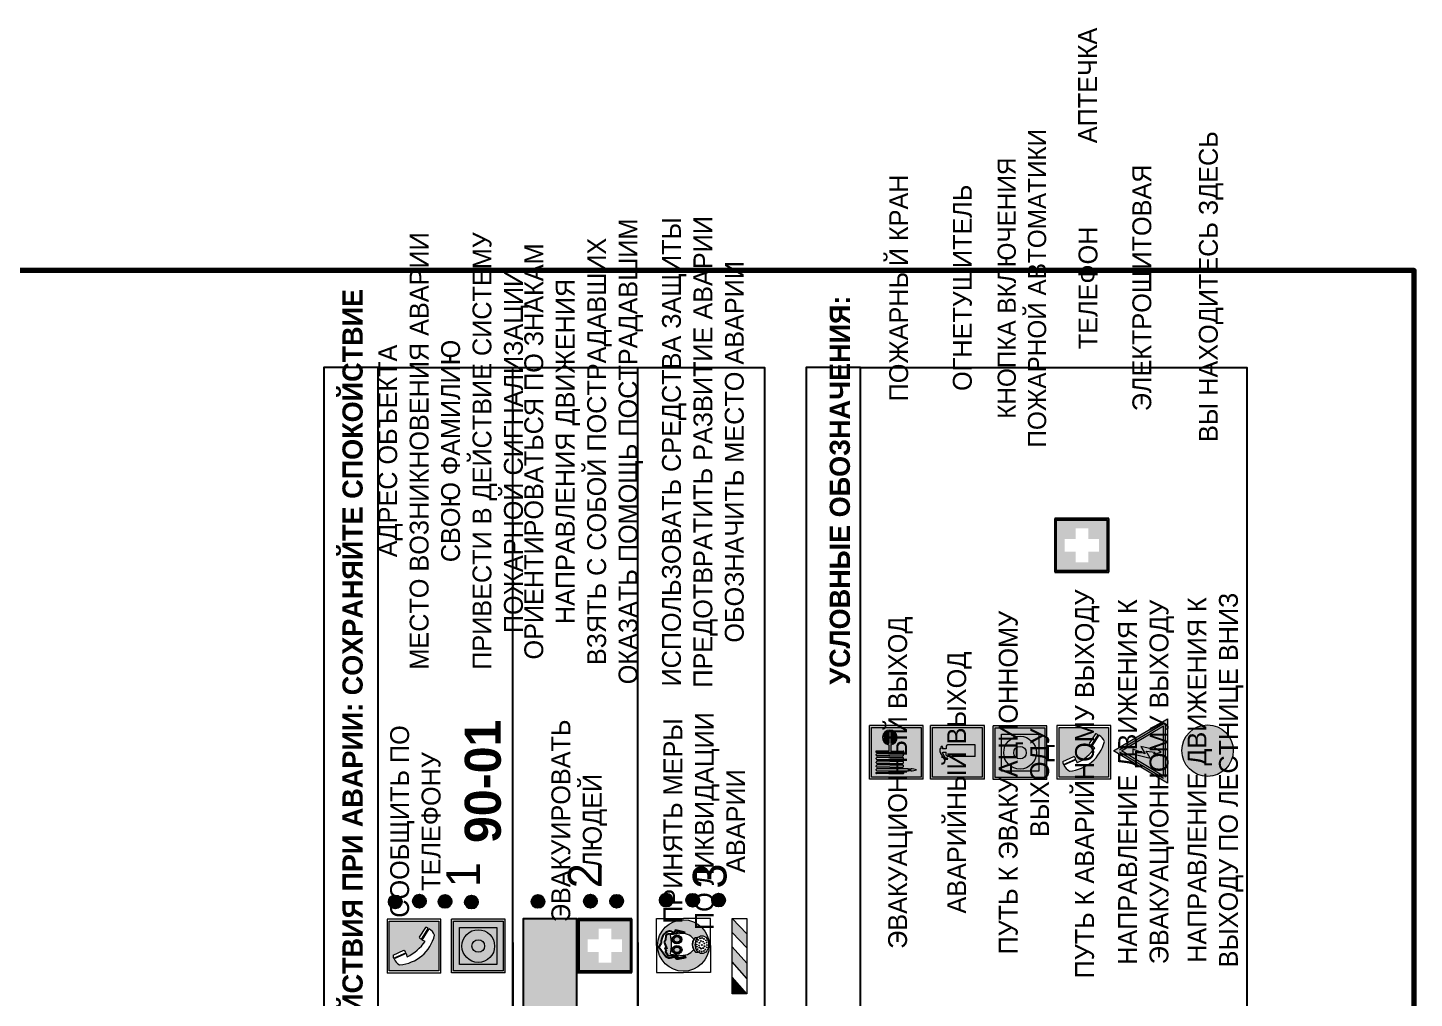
# Model space of a CAD drawing. Header units: millimetres. Extents: x 13114 to 67229, y 22859 to 38520.
# Drawn here: x 25043.7 to 25249.7, y 26141.9 to 26286 of the extents above; entities that cross this region are included whole.
import ezdxf

# ---------------------------------------------------------------- set-up
doc = ezdxf.new("R2010")
doc.units = ezdxf.units.MM
doc.styles.add('обычный', font='arial.ttf')

# ---------------------------------------------------------------- blocks, each defined once
blk = doc.blocks.new('A$C38D26F80')
h = blk.add_hatch(color=5)
h.dxf.hatch_style = 1
h.paths.add_polyline_path([(-8.77, -4.48, 1), (-0.19, -4.48, 1)])
h.paths.add_polyline_path([(-6.75, -3.58), (-6.75, -3.31), (-6.62, -3.22), (-6.5, -3.22), (-6.42, -3.3), (-6.39, -3.28), (-6.59, -2.23), (-6.59, -2.01), (-6.38, -1.58), (-4.76, -0.4), (-4.13, -0.79, -0.362848), (-2.1, -2.1, -0.201049), (-2.17, -2.48, 0.085434), (-2.26, -3.13), (-1.9, -3.16), (-2.25, -4.7), (-2.4, -4.59), (-2.43, -4.34), (-2.36, -4.34), (-2.14, -3.34), (-2.47, -3.42), (-2.58, -1.95), (-2.77, -1.58), (-3.58, -1.52), (-3.92, -1.26), (-5.05, -1.73), (-4.87, -1.39), (-5.41, -1.6), (-5.41, -1.46), (-6.13, -1.87), (-6.18, -3.5), (-6.56, -3.47), (-6.37, -4.59), (-6.16, -4.43), (-6.16, -4.66), (-6.36, -4.79), (-6.37, -4.8), (-6.51, -4.76)], flags=16)
h.paths.add_polyline_path([(-6.51, -4.76), (-6.36, -4.79), (-6.37, -4.8)], flags=0)
h.paths.add_polyline_path([(-5.92, -2.34, 0.089508), (-2.67, -2.35), (-2.48, -3.88, -0.268602), (-3.4, -6.18, 0.262449), (-5.2, -6.18, -0.268602), (-6.11, -3.88)], flags=16)
edge = h.paths.add_edge_path(flags=16)
edge.add_ellipse((-5.19, -3.41), major_axis=(0, 0.842), ratio=0.848992, start_angle=0, end_angle=360)
edge = h.paths.add_edge_path(flags=0)
edge.add_ellipse((-5.19, -3.39), major_axis=(0, 0.665), ratio=0.853798, start_angle=0, end_angle=360)
edge = h.paths.add_edge_path(flags=0)
edge.add_ellipse((-5.19, -3.4), major_axis=(0, 0.528), ratio=0.864094, start_angle=0, end_angle=360)
edge = h.paths.add_edge_path(flags=16)
edge.add_ellipse((-3.47, -3.4), major_axis=(0, 0.842), ratio=0.848992, start_angle=0, end_angle=360)
h.paths.add_polyline_path([(-3.13, -6.45), (-3.13, -6.84, 0.383174), (-5.57, -6.85), (-5.57, -6.49, -0.369952)], flags=16)
edge = h.paths.add_edge_path(flags=0)
edge.add_ellipse((-3.47, -3.39), major_axis=(0, 0.665), ratio=0.853798, start_angle=0, end_angle=360)
edge = h.paths.add_edge_path(flags=0)
edge.add_ellipse((-3.47, -3.4), major_axis=(0, 0.528), ratio=0.864094, start_angle=0, end_angle=360)
edge = h.paths.add_edge_path(flags=16)
edge.add_ellipse((-4.34, -7.57), major_axis=(-1.48, 0), ratio=0.744955, start_angle=0, end_angle=360)
h.paths.add_polyline_path([(-5.01, -6.85, -1), (-5.15, -6.85, -1)], flags=0)
h.paths.add_polyline_path([(-5.33, -7.14, -1), (-5.47, -7.14, -1)], flags=0)
h.paths.add_polyline_path([(-4.61, -6.71, -1), (-4.74, -6.71, -1)], flags=16)
h.paths.add_polyline_path([(-5.43, -7.51, -1), (-5.57, -7.51, -1)], flags=0)
h.paths.add_polyline_path([(-4.26, -6.67, -1), (-4.4, -6.67, -1)], flags=16)
h.paths.add_polyline_path([(-4.74, -7.14, -1), (-4.88, -7.14, -1)], flags=0)
h.paths.add_polyline_path([(-4.93, -7.43, -1), (-5.07, -7.43, -1)], flags=0)
h.paths.add_polyline_path([(-4.41, -7.07, -1), (-4.54, -7.07, -1)], flags=0)
h.paths.add_polyline_path([(-5.33, -7.87, -1), (-5.46, -7.87, -1)], flags=0)
h.paths.add_polyline_path([(-3.8, -6.71, -1), (-3.94, -6.71, -1)], flags=16)
h.paths.add_polyline_path([(-4.85, -7.78, -1), (-4.98, -7.78, -1)], flags=0)
h.paths.add_polyline_path([(-3.96, -7.14, -1), (-4.1, -7.14, -1)], flags=0)
h.paths.add_polyline_path([(-4.33, -7.53, -1), (-4.47, -7.53, -1)], flags=0)
h.paths.add_polyline_path([(-5.09, -8.12, -1), (-5.23, -8.12, -1)], flags=0)
h.paths.add_polyline_path([(-3.5, -6.94, -1), (-3.64, -6.94, -1)], flags=0)
h.paths.add_polyline_path([(-4.54, -7.97, -1), (-4.68, -7.97, -1)], flags=0)
h.paths.add_polyline_path([(-3.66, -7.39, -1), (-3.8, -7.39, -1)], flags=0)
h.paths.add_polyline_path([(-4.73, -8.35, -1), (-4.86, -8.35, -1)], flags=0)
h.paths.add_polyline_path([(-4.09, -7.96, -1), (-4.23, -7.96, -1)], flags=0)
h.paths.add_polyline_path([(-3.77, -7.74, -1), (-3.91, -7.74, -1)], flags=0)
h.paths.add_polyline_path([(-3.22, -7.27, -1), (-3.35, -7.27, -1)], flags=0)
h.paths.add_polyline_path([(-4.34, -8.4, -1), (-4.47, -8.4, -1)], flags=0)
h.paths.add_polyline_path([(-3.16, -7.61, -1), (-3.3, -7.61, -1)], flags=0)
h.paths.add_polyline_path([(-3.9, -8.35, -1), (-4.04, -8.35, -1)], flags=0)
h.paths.add_polyline_path([(-3.32, -7.91, -1), (-3.46, -7.91, -1)], flags=0)
h.paths.add_polyline_path([(-3.55, -8.23, -1), (-3.69, -8.23, -1)], flags=0)
at = {"color": 5, "lineweight": 5}
for p, q in [((-4.48, 0), (-8.96, 0)), ((-8.96, 0), (-8.96, -4.48)), ((-4.48, 0), (0, 0)), ((0, 0), (0, -4.48)), ((-6.59, -2.01), (-6.38, -1.58)), ((-6.59, -2.23), (-6.59, -2.01)), ((-6.39, -3.28), (-6.59, -2.23)), ((-6.38, -1.58), (-4.76, -0.4)), ((-6.13, -1.87), (-6.18, -3.5)), ((-5.41, -1.46), (-6.13, -1.87)), ((-4.87, -1.39), (-5.41, -1.6)), ((-5.41, -1.6), (-5.41, -1.46)), ((-3.92, -1.26), (-5.05, -1.73)), ((-5.05, -1.73), (-4.87, -1.39)), ((-4.76, -0.4), (-4.13, -0.79)), ((-3.58, -1.52), (-3.92, -1.26)), ((-2.77, -1.58), (-3.58, -1.52)), ((-2.58, -1.95), (-2.77, -1.58)), ((-2.47, -3.42), (-2.58, -1.95)), ((-8.96, -8.96), (-8.96, -4.48)), ((-6.75, -3.31), (-6.62, -3.22)), ((-6.75, -3.58), (-6.75, -3.31)), ((-6.51, -4.76), (-6.75, -3.58)), ((-6.62, -3.22), (-6.5, -3.22)), ((-6.18, -3.5), (-6.56, -3.47)), ((-6.56, -3.47), (-6.37, -4.59)), ((-6.5, -3.22), (-6.42, -3.3)), ((-6.42, -3.3), (-6.39, -3.28)), ((-6.37, -4.59), (-6.16, -4.43)), ((-6.16, -4.43), (-6.16, -4.66)), ((-5.92, -2.34), (-6.11, -3.88)), ((-2.67, -2.34), (-2.48, -3.88)), ((-2.14, -3.34), (-2.47, -3.42)), ((-2.43, -4.34), (-2.4, -4.59)), ((-2.43, -4.34), (-2.36, -4.34)), ((-2.4, -4.59), (-2.25, -4.7)), ((-2.36, -4.34), (-2.14, -3.34)), ((-1.9, -3.16), (-2.26, -3.13)), ((-2.25, -4.7), (-1.9, -3.16)), ((0, -8.96), (0, -4.48)), ((-6.37, -4.8), (-6.51, -4.76)), ((-6.16, -4.66), (-6.37, -4.8)), ((-5.57, -6.49), (-5.57, -6.85)), ((-3.13, -6.45), (-3.13, -6.84)), ((-4.48, -8.96), (-8.96, -8.96)), ((-4.48, -8.96), (0, -8.96))]:
    blk.add_line(p, q, dxfattribs=at)
at = {"color": 5}
for p, q in [((-6.59, -2.01), (-6.38, -1.58)), ((-6.59, -2.23), (-6.59, -2.01)), ((-6.39, -3.28), (-6.59, -2.23)), ((-6.38, -1.58), (-4.76, -0.4)), ((-6.13, -1.87), (-6.18, -3.5)), ((-5.41, -1.46), (-6.13, -1.87)), ((-4.87, -1.39), (-5.41, -1.6)), ((-5.41, -1.6), (-5.41, -1.46)), ((-3.92, -1.26), (-5.05, -1.73)), ((-5.05, -1.73), (-4.87, -1.39)), ((-4.76, -0.4), (-4.13, -0.79)), ((-3.58, -1.52), (-3.92, -1.26)), ((-2.77, -1.58), (-3.58, -1.52)), ((-2.58, -1.95), (-2.77, -1.58)), ((-2.47, -3.42), (-2.58, -1.95)), ((-6.75, -3.31), (-6.62, -3.22)), ((-6.75, -3.58), (-6.75, -3.31)), ((-6.51, -4.76), (-6.75, -3.58)), ((-6.62, -3.22), (-6.5, -3.22)), ((-6.18, -3.5), (-6.56, -3.47)), ((-6.56, -3.47), (-6.37, -4.59)), ((-6.5, -3.22), (-6.42, -3.3)), ((-6.42, -3.3), (-6.39, -3.28)), ((-6.37, -4.59), (-6.16, -4.43)), ((-6.16, -4.43), (-6.16, -4.66)), ((-2.14, -3.34), (-2.47, -3.42)), ((-2.4, -4.59), (-2.43, -4.34)), ((-2.43, -4.34), (-2.36, -4.34)), ((-2.25, -4.7), (-2.4, -4.59)), ((-2.36, -4.34), (-2.14, -3.34)), ((-2.26, -3.13), (-1.9, -3.16)), ((-1.9, -3.16), (-2.25, -4.7)), ((-6.37, -4.8), (-6.51, -4.76)), ((-6.36, -4.79), (-6.51, -4.76)), ((-6.16, -4.66), (-6.37, -4.8)), ((-6.16, -4.66), (-6.36, -4.79))]:
    blk.add_line(p, q, dxfattribs=at)
at = {"color": 5, "lineweight": 5}
for centre, radius in [((-4.48, -4.48), 4.29), ((-5.08, -6.85), 0.0678), ((-4.67, -6.71), 0.0678), ((-4.33, -6.67), 0.0678), ((-3.87, -6.71), 0.0678), ((-3.57, -6.94), 0.0678), ((-5.5, -7.51), 0.0678), ((-5.4, -7.14), 0.0678), ((-5.4, -7.87), 0.0678), ((-5.16, -8.12), 0.0678), ((-5, -7.43), 0.0678), ((-4.91, -7.78), 0.0678), ((-4.81, -7.14), 0.0678), ((-4.79, -8.35), 0.0678), ((-4.61, -7.97), 0.0678), ((-4.47, -7.07), 0.0678), ((-4.4, -7.53), 0.0678), ((-4.4, -8.4), 0.0678), ((-4.16, -7.96), 0.0678), ((-4.03, -7.14), 0.0678), ((-3.97, -8.35), 0.0678), ((-3.84, -7.74), 0.0678), ((-3.73, -7.39), 0.0678), ((-3.62, -8.23), 0.0678), ((-3.39, -7.91), 0.0678), ((-3.28, -7.27), 0.0678), ((-3.23, -7.61), 0.0678)]:
    blk.add_circle(centre, radius, dxfattribs=at)
at = {"color": 5}
for centre, radius, start, end in [((-3.89, -2.66), 1.88, 17.387, 97.1599), ((-2.6, -2.2), 0.511, 326.3906, 11.8614), ((-0.35, -3.07), 1.91, 162.2553, 181.7878)]:
    blk.add_arc(centre, radius, start, end, dxfattribs=at)
at = {"color": 5, "lineweight": 5}
for centre, radius, start, end in [((-2.6, -2.2), 0.513, 326.4781, 11.7739), ((-3.66, -4.24), 2.47, 171.573, 231.7124), ((-4.28, 6.66), 9.15, 259.6987, 280.1569), ((-4.93, -4.24), 2.47, 308.2876, 8.427), ((-0.47, -3.05), 1.79, 161.5846, 182.4584), ((-4.33, -7.88), 1.87, 50.358, 131.5662), ((-4.34, -8.2), 1.82, 48.4943, 132.3565), ((-4.3, -7.78), 1.83, 60.5889, 119.4111)]:
    blk.add_arc(centre, radius, start, end, dxfattribs=at)
for centre, major_axis, ratio in [((-5.19, -3.41), (0, 0.842), 0.848992), ((-5.19, -3.39), (0, 0.665), 0.853798), ((-5.19, -3.4), (0, 0.528), 0.864094), ((-3.47, -3.4), (0, 0.842), 0.848992), ((-3.47, -3.39), (0, 0.665), 0.853798), ((-3.47, -3.4), (0, 0.528), 0.864094), ((-4.34, -7.57), (-1.48, 0), 0.744955)]:
    blk.add_ellipse(centre, major_axis=major_axis, ratio=ratio, dxfattribs=at)
blk = doc.blocks.new('A$C47DD6509')
at = {"lineweight": 5}
for points in [[(-8.69, 0), (-11.19, 0), (-11.19, -2.22)], [(-4.22, 0), (-6.45, 0), (-8.91, -2.22), (-6.61, -2.22)], [(0, 0), (-2.09, 0), (-4.36, -2.22), (-2.29, -2.22)]]:
    blk.add_hatch(color=242, dxfattribs=at).paths.add_polyline_path(points)
at = {"color": 242, "lineweight": 5}
for p, q in [((-11.19, -2.22), (-8.69, 0)), ((-11.19, -2.22), (-11.19, 0)), ((-11.19, 0), (-8.69, 0)), ((-11.19, 0), (0, 0)), ((-8.91, -2.22), (-6.45, 0)), ((-6.61, -2.22), (-4.22, 0)), ((-4.36, -2.22), (-2.09, 0)), ((-2.29, -2.22), (0, 0)), ((0, 0), (0, -2.22)), ((0, -2.22), (-11.19, -2.22))]:
    blk.add_line(p, q, dxfattribs=at)
blk = doc.blocks.new('A$C32E8229D')
at = {"true_color": 0xffffff}
blk.add_hatch(color=7, dxfattribs=at).paths.add_polyline_path([(0, 0), (0, -8), (16, -8), (16, 0)])
h = blk.add_hatch(color=126)
h.paths.add_polyline_path([(0.2, -0.2), (15.8, -0.2), (15.8, -7.8), (0.2, -7.8)])
h.paths.add_polyline_path([(13.49, -2.05), (12.08, -2.05), (11.37, -2.63, 0.162397), (11.29, -2.84), (11.29, -3.63), (10.35, -3.63), (10.35, -4.05), (11.68, -4.05), (11.68, -3.48), (12.26, -4.28), (11.29, -5.1), (11.29, -6.78), (11.85, -6.78), (11.85, -5.44), (12.8, -4.64), (12.8, -5.94), (14.46, -5.94), (14.46, -5.39), (13.45, -5.39), (13.45, -3.97), (12.46, -2.59), (13.15, -2.59), (13.69, -3.34), (14.18, -3)], flags=16)
h.paths.add_polyline_path([(10.74, -1.82, 1), (11.8, -1.82, 1)], flags=16)
h.paths.add_polyline_path([(9.39, -3.59), (5.99, -3.59), (6.56, -3.03), (5.91, -3.03), (5.1, -3.83), (5.91, -4.64), (6.56, -4.64), (5.99, -4.09), (9.39, -4.09)], flags=16)
h.paths.add_polyline_path([(4.29, -1.08), (1.72, -1.08), (1.72, -6.6), (4.29, -6.6)], flags=16)
at = {"color": 126}
blk.add_lwpolyline([(16, -8), (0, -8), (0, 0), (16, 0)], close=True, dxfattribs=at)
blk = doc.blocks.new('A$C18900ED3')
h = blk.add_hatch(color=126)
h.paths.add_polyline_path([(-0.18, -0.18), (-7.02, -0.18), (-7.02, -7.02), (-0.18, -7.02)])
h.paths.add_polyline_path([(-5.89, -4.46), (-5.89, -2.77), (-4.46, -2.77), (-4.46, -1.31), (-2.77, -1.31), (-2.77, -2.77), (-1.33, -2.77), (-1.33, -4.46), (-2.77, -4.46), (-2.77, -5.89), (-4.46, -5.89), (-4.46, -4.46)], flags=16)
at = {"color": 126}
for p, q in [((-7.2, 0), (-7.2, -7.2)), ((0, 0), (-7.2, 0)), ((0, -7.2), (0, 0)), ((-7.02, -7.02), (-7.02, -0.18)), ((-7.02, -0.18), (-0.18, -0.18)), ((-0.18, -0.18), (-0.18, -7.02)), ((-7.2, -7.2), (0, -7.2)), ((-0.18, -7.02), (-7.02, -7.02))]:
    blk.add_line(p, q, dxfattribs=at)
blk = doc.blocks.new('A$C456E1F9C')
at = {"lineweight": 5}
h = blk.add_hatch(color=242, dxfattribs=at)
h.paths.add_polyline_path([(0.51, -1.47), (0.51, -13.26), (12.29, -13.26), (12.29, -1.47)])
h.paths.add_polyline_path([(5.42, -4.95, -0.254479), (4.78, -5.4), (3.52, -2.53, -0.209735), (4.23, -2.4)], flags=16)
h.paths.add_polyline_path([(8.53, -8.6), (10.87, -10.17), (10.54, -10.76), (8.03, -9.13, -0.192251)], flags=16)
h.paths.add_polyline_path([(4.61, -5.49, 0.005518), (3.87, -5.72, 0.128647), (7.49, -10.01, 0.00809), (7.83, -9.33), (10.47, -10.97, -0.16736), (8.99, -12.25, -0.327862), (1.95, -3.95, -0.166952), (3.36, -2.62)], flags=16)
at = {"color": 242, "lineweight": 5}
for p, q in [((0, -13.77), (0, -0.97)), ((12.8, -0.97), (0, -0.97)), ((4.61, -5.49), (3.36, -2.62)), ((3.52, -2.53), (4.78, -5.4)), ((4.23, -2.4), (5.42, -4.95)), ((12.8, -13.77), (12.8, -0.97)), ((7.83, -9.33), (10.47, -10.97)), ((8.03, -9.13), (10.54, -10.76)), ((10.81, -10.12), (8.53, -8.6)), ((10.54, -10.76), (10.8, -10.3)), ((10.8, -10.3), (10.81, -10.12)), ((0, -13.77), (12.8, -13.77))]:
    blk.add_line(p, q, dxfattribs=at)
blk.add_lwpolyline([(0.51, -1.47), (12.29, -1.47), (12.29, -13.26), (0.51, -13.26)], close=True, dxfattribs=at)
for centre, radius, start, end in [((4.59, -5.34), 2.99, 114.2845, 152.1974), ((4.02, -3.27), 0.891, 76.3284, 123.7092), ((11.12, -3.31), 9.19, 183.9915, 256.6009), ((14.98, -39.1), 35.17, 107.1487, 108.4135), ((13.86, -0.94), 11.08, 205.5536, 234.8762), ((4.68, -4.59), 0.824, 276.9621, 334.0723), ((-13.31, 0.8), 23.44, 332.5487, 334.4027), ((8.94, -9.5), 0.989, 114.4092, 157.9388), ((7.87, -9.46), 3, 291.9291, 329.9329)]:
    blk.add_arc(centre, radius, start, end, dxfattribs=at)
blk = doc.blocks.new('A$C54414219')
at = {"true_color": 0xffffff}
h = blk.add_hatch(color=7, dxfattribs=at)
h.paths.add_polyline_path([(2.39, -9.45), (2.39, -18.3), (11.23, -18.3), (11.23, -9.45)], flags=0)
h.paths.add_polyline_path([(10.71, -13.87, -1), (2.92, -13.87, -1)], flags=0)
h.paths.add_polyline_path([(8.3, -13.87, -1), (5.33, -13.87, -1)], flags=0)
h.paths.add_polyline_path([(0.41, -7.47), (0.41, -20.27), (13.21, -20.27), (13.21, -7.47)])
h.paths.add_polyline_path([(0.92, -19.77), (12.71, -19.77), (12.71, -7.98), (0.92, -7.98)], flags=16)
h.paths.add_polyline_path([(11.23, -9.45), (11.23, -18.3), (2.39, -18.3), (2.39, -9.45)], flags=0)
at = {"lineweight": 5}
h = blk.add_hatch(color=242, dxfattribs=at)
h.paths.add_polyline_path([(12.71, -7.98), (0.92, -7.98), (0.92, -19.77), (12.71, -19.77)])
h.paths.add_polyline_path([(11.23, -18.3), (2.39, -18.3), (2.39, -9.45), (11.23, -9.45)], flags=16)
h.paths.add_polyline_path([(10.71, -13.87, -1), (2.92, -13.87, -1)], flags=0)
h.paths.add_polyline_path([(8.3, -13.87, -1), (5.33, -13.87, -1)], flags=0)
at = {"true_color": 0xffffff}
h = blk.add_hatch(color=7, dxfattribs=at)
h.paths.add_polyline_path([(2.39, -9.45), (2.39, -18.3), (11.23, -18.3), (11.23, -9.45)])
h.paths.add_polyline_path([(10.71, -13.87, -1), (2.92, -13.87, -1)], flags=16)
h.paths.add_polyline_path([(8.3, -13.87, -1), (5.33, -13.87, -1)], flags=0)
at = {"lineweight": 5}
h = blk.add_hatch(color=242, dxfattribs=at)
h.paths.add_polyline_path([(2.92, -13.87, 1), (10.71, -13.87, 1)])
h.paths.add_polyline_path([(8.3, -13.87, -1), (5.33, -13.87, -1)], flags=16)
at = {"color": 242, "lineweight": 5}
for p, q in [((0.41, -20.27), (0.41, -7.47)), ((0.41, -7.47), (13.21, -7.47)), ((0.41, -7.47), (13.21, -7.47)), ((13.21, -20.27), (13.21, -7.47)), ((0.41, -20.27), (13.21, -20.27))]:
    blk.add_line(p, q, dxfattribs=at)
for points in [[(0.92, -7.98), (12.71, -7.98), (12.71, -19.77), (0.92, -19.77)], [(2.39, -9.45), (11.23, -9.45), (11.23, -18.3), (2.39, -18.3)]]:
    blk.add_lwpolyline(points, close=True, dxfattribs=at)
for radius in [3.89, 1.49]:
    blk.add_circle((6.81, -13.87), radius, dxfattribs=at)
blk = doc.blocks.new('A$C3E6D3DDE')
at = {"lineweight": 5}
h = blk.add_hatch(color=40, dxfattribs=at)
h.paths.add_polyline_path([(24.1, 1.45), (16.46, -11.35), (31.74, -11.35)])
h.paths.add_polyline_path([(24.09, -0.46), (30.03, -10.41), (18.14, -10.41)], flags=16)
h.paths.add_polyline_path([(24.54, -3.08), (23.41, -6.02), (25.13, -5.01), (24.33, -8.5), (24.82, -8.27), (23.79, -9.86), (23.4, -8.04), (23.8, -8.43), (24.04, -6.29), (22.39, -7.25), (23.44, -3.08)], flags=0)
h = blk.add_hatch(color=256, dxfattribs=at)
h.paths.add_polyline_path([(24.37, 0.03, 0.567511), (23.82, 0.03), (17.59, -10.4, 0.582454), (17.86, -10.88), (30.32, -10.88, 0.582149), (30.6, -10.4)])
h.paths.add_polyline_path([(24.09, -0.46), (18.14, -10.41), (30.03, -10.41)], flags=16)
h.paths.add_polyline_path([(24.54, -3.08), (23.41, -6.02), (25.13, -5.01), (24.33, -8.5), (24.82, -8.27), (23.79, -9.86), (23.4, -8.04), (23.8, -8.43), (24.04, -6.29), (22.39, -7.25), (23.44, -3.08)], flags=0)
h = blk.add_hatch(color=40, dxfattribs=at)
h.paths.add_polyline_path([(24.09, -0.46), (18.14, -10.41), (30.03, -10.41)])
h.paths.add_polyline_path([(24.82, -8.27), (23.79, -9.86), (23.4, -8.04), (23.8, -8.43), (24.04, -6.29), (22.39, -7.25), (23.44, -3.08), (24.54, -3.08), (23.41, -6.02), (25.13, -5.01), (24.33, -8.5)], flags=16)
at = {"color": 40, "lineweight": 5}
for p, q in [((16.46, -11.35), (24.1, 1.45)), ((24.1, 1.45), (31.74, -11.35))]:
    blk.add_line(p, q, dxfattribs=at)
at = {"lineweight": 5}
for p, q in [((17.59, -10.4), (23.82, 0.03)), ((24.37, 0.03), (30.6, -10.4)), ((18.14, -10.41), (24.09, -0.46)), ((23.44, -3.08), (22.39, -7.25)), ((23.41, -6.02), (24.54, -3.08)), ((24.54, -3.08), (23.44, -3.08)), ((24.09, -0.46), (30.03, -10.41)), ((22.39, -7.25), (24.04, -6.29)), ((25.13, -5.01), (23.41, -6.02)), ((24.04, -6.29), (23.8, -8.43)), ((24.33, -8.5), (25.13, -5.01)), ((23.8, -8.43), (23.4, -8.04)), ((23.4, -8.04), (23.79, -9.86)), ((23.79, -9.86), (24.82, -8.27)), ((24.82, -8.27), (24.33, -8.5)), ((17.86, -10.88), (30.32, -10.88)), ((18.14, -10.41), (30.03, -10.41))]:
    blk.add_line(p, q, dxfattribs=at)
at = {"color": 50, "lineweight": 5}
blk.add_line((31.74, -11.35), (16.46, -11.35), dxfattribs=at)
blk = doc.blocks.new('A$C37112FD5')
at = {"true_color": 0xf5f5ff}
h = blk.add_hatch(color=7, dxfattribs=at)
h.dxf.hatch_style = 1
h.paths.add_polyline_path([(12.8, -7.4), (0, -7.4), (0, -20.2), (12.8, -20.2)])
h.paths.add_polyline_path([(12.29, -7.91), (12.29, -19.69), (0.51, -19.69), (0.51, -7.91)], flags=16)
h.paths.add_polyline_path([(4.98, -9.04, -0.42597), (5.17, -9.22), (5.17, -12.25), (5.17, -15.29, -0.432244), (4.98, -15.47), (4.83, -15.47, -0.42597), (4.64, -15.29), (4.64, -12.25), (4.64, -9.22, -0.432244), (4.83, -9.04)], flags=0)
h.paths.add_polyline_path([(4.28, -9.22), (4.28, -12.25), (4.28, -15.29, -0.432244), (4.09, -15.47), (3.94, -15.47, -0.42597), (3.75, -15.29), (3.75, -12.25), (3.75, -9.22, -0.432244), (3.94, -9.04), (4.09, -9.04, -0.42597)], flags=0)
h.paths.add_polyline_path([(5.72, -9.04), (5.87, -9.04, -0.42597), (6.06, -9.22), (6.06, -12.25), (6.06, -15.29, -0.432244), (5.87, -15.47), (5.72, -15.47, -0.42597), (5.53, -15.29), (5.53, -12.25), (5.53, -9.22, -0.432244)], flags=0)
h.paths.add_polyline_path([(6.42, -8.9), (6.5, -8.9, -0.42597), (6.69, -9.08), (6.69, -12.03), (8.21, -12.03, -15.824349), (8.21, -12.47), (6.69, -12.47), (6.69, -15.42, -0.432244), (6.5, -15.6), (6.42, -15.6)], flags=0)
h.paths.add_polyline_path([(3.39, -9.22), (3.39, -12.25), (3.39, -15.29, -0.432244), (3.2, -15.47), (3.05, -15.47, -0.42597), (2.85, -15.29), (2.85, -12.25), (2.85, -9.22, -0.432244), (3.05, -9.04), (3.2, -9.04, -0.42597)], flags=0)
h.paths.add_polyline_path([(2.5, -9.22), (2.5, -16.71), (1.96, -16.71), (1.96, -9.22, -0.432244), (2.15, -9.04), (2.31, -9.04, -0.42597)], flags=0)
h.paths.add_polyline_path([(1.61, -8.9), (1.61, -15.6), (1.57, -15.6, -0.42597), (1.37, -15.42), (1.37, -12.03), (1.37, -9.09, -0.432244), (1.57, -8.9)], flags=0)
h.paths.add_polyline_path([(9.76, -10.81), (9.76, -12.03), (8.49, -12.03, -0.336371)], flags=0)
h.paths.add_polyline_path([(8.49, -12.47), (9.76, -12.47), (9.76, -13.7, -0.336371)], flags=0)
h.paths.add_polyline_path([(10.11, -10.81, -0.336371), (11.38, -12.03), (10.11, -12.03)], flags=0)
h.paths.add_polyline_path([(10.11, -12.47), (11.38, -12.47, -0.336371), (10.11, -13.7)], flags=0)
h.paths.add_polyline_path([(2.5, -16.84), (2.5, -17.05), (1.97, -17.05), (1.97, -16.84)], flags=0)
h.paths.add_polyline_path([(2.5, -17.24, -0.033778), (2.24, -18.6, -0.033778), (1.97, -17.24)], flags=0)
h = blk.add_hatch(color=242)
h.dxf.hatch_style = 1
h.paths.add_polyline_path([(12.29, -7.91), (0.51, -7.91), (0.51, -19.69), (12.29, -19.69)])
h.paths.add_polyline_path([(6.42, -15.6), (6.42, -8.9), (6.5, -8.9, -0.42597), (6.69, -9.08), (6.69, -12.03), (8.21, -12.03, -15.824349), (8.21, -12.47), (6.69, -12.47), (6.69, -15.42, -0.432244), (6.5, -15.6)], flags=16)
h.paths.add_polyline_path([(5.87, -15.47), (5.72, -15.47, -0.42597), (5.53, -15.29), (5.53, -12.25), (5.53, -9.22, -0.432244), (5.72, -9.04), (5.87, -9.04, -0.42597), (6.06, -9.22), (6.06, -12.25), (6.06, -15.29, -0.432244)], flags=16)
h.paths.add_polyline_path([(4.98, -15.47), (4.83, -15.47, -0.42597), (4.64, -15.29), (4.64, -12.25), (4.64, -9.22, -0.432244), (4.83, -9.04), (4.98, -9.04, -0.42597), (5.17, -9.22), (5.17, -12.25), (5.17, -15.29, -0.432244)], flags=16)
h.paths.add_polyline_path([(4.09, -15.47), (3.94, -15.47, -0.42597), (3.75, -15.29), (3.75, -12.25), (3.75, -9.22, -0.432244), (3.94, -9.04), (4.09, -9.04, -0.42597), (4.28, -9.22), (4.28, -12.25), (4.28, -15.29, -0.432244)], flags=16)
h.paths.add_polyline_path([(3.2, -15.47), (3.05, -15.47, -0.42597), (2.85, -15.29), (2.85, -12.25), (2.85, -9.22, -0.432244), (3.05, -9.04), (3.2, -9.04, -0.42597), (3.39, -9.22), (3.39, -12.25), (3.39, -15.29, -0.432244)], flags=16)
h.paths.add_polyline_path([(2.5, -17.05), (1.97, -17.05), (1.97, -16.84), (2.5, -16.84)], flags=16)
h.paths.add_polyline_path([(2.5, -17.24, -0.033778), (2.24, -18.6, -0.033778), (1.97, -17.24)], flags=16)
h.paths.add_polyline_path([(2.5, -16.71), (1.96, -16.71), (1.96, -9.22, -0.432244), (2.15, -9.04), (2.31, -9.04, -0.42597), (2.5, -9.22)], flags=16)
h.paths.add_polyline_path([(1.61, -15.6), (1.57, -15.6, -0.42597), (1.37, -15.42), (1.37, -12.03), (1.37, -9.09, -0.432244), (1.57, -8.9), (1.61, -8.9)], flags=16)
h.paths.add_polyline_path([(8.49, -12.47), (9.76, -12.47), (9.76, -13.7, -0.336371)], flags=0)
h.paths.add_polyline_path([(10.11, -13.7), (10.11, -12.47), (11.38, -12.47, -0.336371)], flags=0)
h.paths.add_polyline_path([(8.49, -12.03, -0.336371), (9.76, -10.81), (9.76, -12.03)], flags=0)
h.paths.add_polyline_path([(10.11, -12.03), (10.11, -10.81, -0.336371), (11.38, -12.03)], flags=0)
h = blk.add_hatch(color=7, dxfattribs=at)
h.dxf.hatch_style = 1
h.paths.add_polyline_path([(1.61, -8.9), (1.57, -8.9, 0.432244), (1.37, -9.09), (1.37, -12.03), (1.37, -15.42, 0.42597), (1.57, -15.6), (1.61, -15.6)])
h.paths.add_polyline_path([(2.5, -9.22, 0.42597), (2.31, -9.04), (2.15, -9.04, 0.432244), (1.96, -9.22), (1.96, -16.71), (2.5, -16.71)])
h.paths.add_polyline_path([(2.5, -16.84), (1.97, -16.84), (1.97, -17.05), (2.5, -17.05)])
h.paths.add_polyline_path([(2.5, -17.24), (1.97, -17.24, 0.033778), (2.24, -18.6, 0.033778)])
h.paths.add_polyline_path([(3.39, -12.25), (3.39, -9.22, 0.42597), (3.2, -9.04), (3.05, -9.04, 0.432244), (2.85, -9.22), (2.85, -12.25), (2.85, -15.29, 0.42597), (3.05, -15.47), (3.2, -15.47, 0.432244), (3.39, -15.29)])
h.paths.add_polyline_path([(4.28, -12.25), (4.28, -9.22, 0.42597), (4.09, -9.04), (3.94, -9.04, 0.432244), (3.75, -9.22), (3.75, -12.25), (3.75, -15.29, 0.42597), (3.94, -15.47), (4.09, -15.47, 0.432244), (4.28, -15.29)])
h.paths.add_polyline_path([(5.17, -12.25), (5.17, -9.22, 0.42597), (4.98, -9.04), (4.83, -9.04, 0.432244), (4.64, -9.22), (4.64, -12.25), (4.64, -15.29, 0.42597), (4.83, -15.47), (4.98, -15.47, 0.432244), (5.17, -15.29)])
h.paths.add_polyline_path([(6.06, -12.25), (6.06, -9.22, 0.42597), (5.87, -9.04), (5.72, -9.04, 0.432244), (5.53, -9.22), (5.53, -12.25), (5.53, -15.29, 0.42597), (5.72, -15.47), (5.87, -15.47, 0.432244), (6.06, -15.29)])
h.paths.add_polyline_path([(6.69, -12.47), (8.21, -12.47, 15.824349), (8.21, -12.03), (6.69, -12.03), (6.69, -9.08, 0.42597), (6.5, -8.9), (6.42, -8.9), (6.42, -15.6), (6.5, -15.6, 0.432244), (6.69, -15.42)])
h.paths.add_polyline_path([(8.49, -12.47), (9.76, -12.47), (9.76, -13.7, -0.336371)], flags=16)
h.paths.add_polyline_path([(8.49, -12.03, -0.336371), (9.76, -10.81), (9.76, -12.03)], flags=16)
h.paths.add_polyline_path([(10.11, -12.47), (11.38, -12.47, -0.336371), (10.11, -13.7)], flags=16)
h.paths.add_polyline_path([(10.11, -12.03), (10.11, -10.81, -0.336371), (11.38, -12.03)], flags=16)
h = blk.add_hatch(color=242)
h.dxf.hatch_style = 1
h.paths.add_polyline_path([(9.76, -10.81, 0.336371), (8.49, -12.03), (9.76, -12.03)])
h.paths.add_polyline_path([(10.11, -10.81), (10.11, -12.03), (11.38, -12.03, 0.336371)])
h.paths.add_polyline_path([(11.38, -12.47), (10.11, -12.47), (10.11, -13.7, 0.336371)])
h.paths.add_polyline_path([(9.76, -12.47), (8.49, -12.47, 0.336371), (9.76, -13.7)])
at = {"color": 242, "lineweight": 5}
for p, q in [((0, -20.2), (0, -7.4)), ((0, -7.4), (12.8, -7.4)), ((1.37, -12.03), (1.37, -9.08)), ((1.57, -8.9), (1.61, -8.9)), ((1.61, -8.9), (1.61, -15.6)), ((1.96, -16.71), (1.96, -9.22)), ((2.15, -9.04), (2.31, -9.04)), ((2.5, -16.71), (2.5, -9.22)), ((2.85, -12.25), (2.85, -9.22)), ((3.05, -9.04), (3.2, -9.04)), ((3.39, -12.25), (3.39, -9.22)), ((3.75, -12.25), (3.75, -9.22)), ((3.94, -9.04), (4.09, -9.04)), ((4.28, -12.25), (4.28, -9.22)), ((4.64, -12.25), (4.64, -9.22)), ((4.83, -9.04), (4.98, -9.04)), ((5.17, -12.25), (5.17, -9.22)), ((5.53, -12.25), (5.53, -9.22)), ((5.72, -9.04), (5.87, -9.04)), ((6.06, -12.25), (6.06, -9.22)), ((6.42, -8.9), (6.42, -15.6)), ((6.5, -8.9), (6.42, -8.9)), ((6.69, -12.03), (6.69, -9.08)), ((12.8, -20.2), (12.8, -7.4)), ((1.37, -12.03), (1.37, -15.42)), ((2.85, -12.25), (2.85, -15.29)), ((3.39, -12.25), (3.39, -15.29)), ((3.75, -12.25), (3.75, -15.29)), ((4.28, -12.25), (4.28, -15.29)), ((4.64, -12.25), (4.64, -15.29)), ((5.17, -12.25), (5.17, -15.29)), ((5.53, -12.25), (5.53, -15.29)), ((6.06, -12.25), (6.06, -15.29)), ((8.21, -12.03), (6.69, -12.03)), ((8.21, -12.47), (6.69, -12.47)), ((6.69, -12.47), (6.69, -15.42)), ((9.76, -12.03), (8.49, -12.03)), ((9.76, -12.47), (8.49, -12.47)), ((9.76, -10.81), (9.76, -12.03)), ((9.76, -12.47), (9.76, -13.7)), ((10.11, -10.81), (10.11, -12.03)), ((11.38, -12.03), (10.11, -12.03)), ((11.38, -12.47), (10.11, -12.47)), ((10.11, -12.47), (10.11, -13.7)), ((1.57, -15.6), (1.61, -15.6)), ((3.05, -15.47), (3.2, -15.47)), ((3.94, -15.47), (4.09, -15.47)), ((4.83, -15.47), (4.98, -15.47)), ((5.72, -15.47), (5.87, -15.47)), ((6.42, -15.6), (6.5, -15.6)), ((1.96, -16.71), (2.5, -16.71)), ((1.97, -16.84), (2.5, -16.84)), ((1.97, -17.05), (1.97, -16.84)), ((2.5, -17.05), (1.97, -17.05)), ((1.97, -17.24), (2.5, -17.24)), ((2.5, -16.84), (2.5, -17.05)), ((0, -20.2), (12.8, -20.2))]:
    blk.add_line(p, q, dxfattribs=at)
blk.add_lwpolyline([(0.51, -7.91), (12.29, -7.91), (12.29, -19.69), (0.51, -19.69)], close=True, dxfattribs=at)
for centre, radius, start, end in [((1.56, -9.09), 0.182, 87.1027, 180.6071), ((2.15, -9.22), 0.182, 87.1027, 180.6071), ((2.32, -9.22), 0.182, 359.3929, 92.8973), ((3.04, -9.22), 0.182, 87.1027, 180.6071), ((3.21, -9.22), 0.182, 359.3929, 92.8973), ((3.93, -9.22), 0.182, 87.1027, 180.6071), ((4.1, -9.22), 0.182, 359.3929, 92.8973), ((4.82, -9.22), 0.182, 87.1027, 180.6071), ((4.99, -9.22), 0.182, 359.3929, 92.8973), ((5.71, -9.22), 0.182, 87.1027, 180.6071), ((5.88, -9.22), 0.182, 359.3929, 92.8973), ((6.51, -9.09), 0.182, 359.3929, 92.8973), ((9.93, -12.25), 1.74, 187.2319, 172.7681), ((9.93, -12.25), 1.46, 96.9927, 171.3585), ((9.93, -12.25), 1.46, 188.6415, 263.0073), ((9.93, -12.25), 1.46, 8.6415, 83.0073), ((9.93, -12.25), 1.46, 276.9927, 351.3585), ((1.56, -15.42), 0.182, 179.3929, 272.8973), ((3.04, -15.29), 0.182, 179.3929, 272.8973), ((3.21, -15.29), 0.182, 267.1027, 0.6071), ((3.93, -15.29), 0.182, 179.3929, 272.8973), ((4.1, -15.29), 0.182, 267.1027, 0.6071), ((4.82, -15.29), 0.182, 179.3929, 272.8973), ((4.99, -15.29), 0.182, 267.1027, 0.6071), ((5.71, -15.29), 0.182, 179.3929, 272.8973), ((5.88, -15.29), 0.182, 267.1027, 0.6071), ((6.51, -15.42), 0.182, 267.1027, 0.6071), ((12.17, -15.98), 10.27, 187.041, 194.7793), ((-7.7, -15.98), 10.27, 345.2207, 352.959)]:
    blk.add_arc(centre, radius, start, end, dxfattribs=at)
blk = doc.blocks.new('A$C3AD82952')
at = {"true_color": 0xf5f5ff}
h = blk.add_hatch(color=7, dxfattribs=at)
h.dxf.hatch_style = 1
h.paths.add_polyline_path([(8.21, 8.73, 0.414214), (7.89, 9.05), (7.22, 9.05), (7.22, 9.92), (7.59, 9.92, 1), (7.57, 10.36), (7.22, 10.36), (7.22, 10.6), (6.43, 10.6), (6.43, 10.36), (6.01, 10.36), (4.74, 9.59), (4.74, 8.69), (4.98, 8.73), (4.98, 9.26), (6.12, 9.91), (6.43, 9.91), (6.43, 9.05), (5.76, 9.05, 0.414214), (5.44, 8.73), (5.44, 2.2), (8.21, 2.2)], flags=0)
h.paths.add_polyline_path([(12.8, 12.8), (0, 12.8), (0, 0), (12.8, 0)])
h.paths.add_polyline_path([(0.51, 12.29), (12.29, 12.29), (12.29, 0.51), (0.51, 0.51)], flags=16)
h.paths.add_polyline_path([(4.74, 9.59), (6.01, 10.36), (6.43, 10.36), (6.43, 10.6), (7.22, 10.6), (7.22, 10.36), (7.59, 10.36, -0.94586), (7.59, 9.92), (7.22, 9.92), (7.22, 9.05), (7.89, 9.05, -0.414214), (8.21, 8.73), (8.21, 2.2), (5.44, 2.2), (5.44, 8.73, -0.414214), (5.76, 9.05), (6.43, 9.05), (6.43, 9.91), (6.12, 9.91), (4.98, 9.26), (4.98, 8.73), (4.74, 8.69)], flags=0)
h = blk.add_hatch(color=242)
h.dxf.hatch_style = 1
h.paths.add_polyline_path([(12.29, 12.29), (0.51, 12.29), (0.51, 0.51), (12.29, 0.51)])
h.paths.add_polyline_path([(4.74, 8.69), (4.74, 9.59), (6.01, 10.36), (6.43, 10.36), (6.43, 10.6), (7.22, 10.6), (7.22, 10.36), (7.59, 10.36, -0.94586), (7.59, 9.92), (7.22, 9.92), (7.22, 9.05), (7.89, 9.05, -0.414214), (8.21, 8.73), (8.21, 2.2), (5.44, 2.2), (5.44, 8.73, -0.414214), (5.76, 9.05), (6.43, 9.05), (6.43, 9.91), (6.12, 9.91), (4.98, 9.26), (4.98, 8.73)], flags=16)
h = blk.add_hatch(color=7, dxfattribs=at)
h.dxf.hatch_style = 1
h.paths.add_polyline_path([(8.21, 8.73, 0.414214), (7.89, 9.05), (7.22, 9.05), (7.22, 9.92), (7.59, 9.92, 1), (7.57, 10.36), (7.22, 10.36), (7.22, 10.6), (6.43, 10.6), (6.43, 10.36), (6.01, 10.36), (4.74, 9.59), (4.74, 8.69), (4.98, 8.73), (4.98, 9.26), (6.12, 9.91), (6.43, 9.91), (6.43, 9.05), (5.76, 9.05, 0.414214), (5.44, 8.73), (5.44, 2.2), (8.21, 2.2)])
at = {"color": 242, "lineweight": 5}
for p, q in [((0, 0), (0, 12.8)), ((0, 12.8), (12.8, 12.8)), ((6.01, 10.36), (4.74, 9.59)), ((4.98, 9.26), (6.12, 9.91)), ((6.01, 10.36), (6.43, 10.36)), ((6.12, 9.91), (6.43, 9.91)), ((7.22, 10.6), (6.43, 10.6)), ((6.43, 10.6), (6.43, 10.36)), ((6.43, 9.91), (6.43, 9.05)), ((7.22, 10.36), (7.22, 10.6)), ((7.59, 10.36), (7.22, 10.36)), ((7.22, 9.05), (7.22, 9.92)), ((7.59, 9.92), (7.22, 9.92)), ((12.8, 0), (12.8, 12.8)), ((4.74, 9.59), (4.74, 8.69)), ((4.74, 8.69), (4.98, 8.73)), ((4.98, 8.73), (4.98, 9.26)), ((5.44, 2.2), (5.44, 8.73)), ((5.76, 9.05), (6.43, 9.05)), ((7.89, 9.05), (7.22, 9.05)), ((8.21, 2.2), (8.21, 8.73)), ((0, 0), (12.8, 0)), ((5.44, 2.2), (8.21, 2.2))]:
    blk.add_line(p, q, dxfattribs=at)
blk.add_lwpolyline([(0.51, 12.29), (12.29, 12.29), (12.29, 0.51), (0.51, 0.51)], close=True, dxfattribs=at)
for centre, radius, start, end in [((7.58, 10.14), 0.223, 273.1875, 86.8125), ((5.76, 8.73), 0.32, 90, 180), ((7.89, 8.73), 0.32, 0, 90)]:
    blk.add_arc(centre, radius, start, end, dxfattribs=at)
blk = doc.blocks.new('A$C7B8C2D5B')
at = {"lineweight": 0}
h = blk.add_hatch(color=5, dxfattribs=at)
h.dxf.hatch_style = 1
h.paths.add_polyline_path([(1.397, -3.024, 1), (-2.112, -3.024, 1)])
at = {"color": 5, "lineweight": 0}
blk.add_circle((-0.358, -3.024), 1.755, dxfattribs=at)

msp = doc.modelspace()

# ---------------------------------------------------------------- hatches: boundary and pattern name
at = {"lineweight": 0}
h = msp.add_hatch(color=256, dxfattribs=at)
h.dxf.hatch_style = 1
h.paths.add_polyline_path([(25098.3, 26155.28, 1), (25098.3, 26157.22, 1)])
h = msp.add_hatch(color=256, dxfattribs=at)
h.dxf.hatch_style = 1
h.paths.add_polyline_path([(25101.89, 26155.39, 1), (25101.89, 26157.32, 1)])
h = msp.add_hatch(color=256, dxfattribs=at)
h.dxf.hatch_style = 1
h.paths.add_polyline_path([(25105.7, 26155.35, 1), (25105.7, 26157.28, 1)])
h = msp.add_hatch(color=256, dxfattribs=at)
h.dxf.hatch_style = 1
h.paths.add_polyline_path([(25109.63, 26155.27, 1), (25109.63, 26157.2, 1)])
h = msp.add_hatch(color=256, dxfattribs=at)
h.dxf.hatch_style = 1
h.paths.add_polyline_path([(25119.51, 26155.35, 1), (25119.51, 26157.28, 1)])
h = msp.add_hatch(color=256, dxfattribs=at)
h.dxf.hatch_style = 1
h.paths.add_polyline_path([(25127.29, 26155.39, 1), (25127.29, 26157.33, 1)])
h = msp.add_hatch(color=256, dxfattribs=at)
h.dxf.hatch_style = 1
h.paths.add_polyline_path([(25131.19, 26155.39, 1), (25131.19, 26157.32, 1)])
h = msp.add_hatch(color=256, dxfattribs=at)
h.dxf.hatch_style = 1
h.paths.add_polyline_path([(25138.55, 26155.54, 1), (25138.55, 26157.48, 1)])
h = msp.add_hatch(color=256, dxfattribs=at)
h.dxf.hatch_style = 1
h.paths.add_polyline_path([(25142.49, 26155.54, 1), (25142.49, 26157.47, 1)])
h = msp.add_hatch(color=256, dxfattribs=at)
h.dxf.hatch_style = 1
h.paths.add_polyline_path([(25146.33, 26155.54, 1), (25146.33, 26157.47, 1)])

# ---------------------------------------------------------------- linework, layer by layer
at = {"color": 6, "lineweight": 100}
msp.add_lwpolyline([(24649.66, 25855.01), (25249.66, 25855.01), (25249.66, 26250.01), (24649.66, 26250.01)], close=True, dxfattribs=at)
for points in [[(25095.77, 26091.81), (25095.77, 26235.57), (25087.72, 26235.57), (25087.72, 26091.81)], [(25095.77, 26091.81), (25095.77, 26235.57), (25153.17, 26235.57), (25153.17, 26091.81)], [(25167.41, 26091.81), (25167.41, 26235.57), (25159.36, 26235.57), (25159.36, 26091.81)], [(25167.41, 26091.81), (25167.41, 26235.57), (25224.81, 26235.57), (25224.81, 26091.81)]]:
    msp.add_lwpolyline(points, close=True)
for points in [[(25115.76, 26150.22), (25115.76, 26091.81), (25115.76, 26235.57)], [(25134.34, 26150.22), (25134.34, 26091.81), (25134.34, 26235.57)]]:
    msp.add_lwpolyline(points)
for centre in [(25098.3, 26156.25), (25101.89, 26156.36), (25105.7, 26156.32), (25109.63, 26156.23), (25119.51, 26156.32), (25127.29, 26156.36), (25131.19, 26156.35), (25138.55, 26156.51), (25142.49, 26156.5), (25146.33, 26156.51)]:
    msp.add_circle(centre, 0.966)

# ---------------------------------------------------------------- block references
at = {"rotation": 90}
for name, p, xscale, yscale, zscale in [('A$C18900ED3', (25196.27, 26213.19), 1.111111111007631, 1.111111111007631, 1.111111111007631), ('A$C3E6D3DDE', (25205.91, 26163.6), 0.625, 0.625, 0.625), ('A$C37112FD5', (25164.11, 26174.46), 0.6249984004534781, 0.6249984004534781, 0.6249984004534781), ('A$C3AD82952', (25185.81, 26174.46), 0.625, 0.625, 0.625), ('A$C54414219', (25182.44, 26174.15), 0.625, 0.625, 0.625), ('A$C456E1F9C', (25195.98, 26174.46), 0.625, 0.625, 0.625), ('A$C7B8C2D5B', (25212.38, 26179.49), 2.177419353276491, 2.177419353276491, 2.177419353276491), ('A$C456E1F9C', (25096.49, 26145.69), 0.625, 0.625, 0.625), ('A$C54414219', (25101.97, 26145.44), 0.625, 0.625, 0.625), ('A$C18900ED3', (25125.44, 26153.76), 1.111111111007631, 1.111111111007631, 1.111111111007631), ('A$C38D26F80', (25137.11, 26153.78), 0.8928571427240968, 0.8928571427240968, 0.8928571427240968)]:
    msp.add_blockref(name, p, dxfattribs=dict(at, xscale=xscale, yscale=yscale, zscale=zscale))
at = {"xscale": -1, "rotation": 90}
msp.add_blockref('A$C32E8229D', (25117.29, 26153.76), dxfattribs=at)
at = {"color": 242, "true_color": 0xc1121c, "rotation": 90}
msp.add_blockref('A$C47DD6509', (25148.33, 26153.78), dxfattribs=at)

# ---------------------------------------------------------------- texts
at = {"lineweight": 0, "attachment_point": 5, "rotation": 90, "style": 'обычный'}
for s, insert, char_height, width in [('\\pi-8.4,l8.4,t8.4;{\\fProxima Nova Rg|b0|i0|c204|p2;АПТЕЧКА\\H1.1667x; }', (25201.13, 26277.47), 2.8, 126.6484), ('\\pi-8.1,l8.1,t8.1;{\\fProxima Nova Rg|b0|i0|c204|p2;КНОПКА ВКЛЮЧЕНИЯ\\PПОЖАРНОЙ АВТОМАТИКИ}', (25191.4, 26247.37), 2.7, 126.6484), ('\\pi-8.4,l8.4,t8.4;{\\fProxima Nova Rg|b0|i0|c204|p2;ВЫ НАХОДИТЕСЬ ЗДЕСЬ\\H1.1997x; }', (25219.48, 26247.61), 2.8, 126.6484), ('\\pi-8.4,l8.4,t8.4;{\\fProxima Nova Rg|b0|i0|c204|p2;ЭЛЕКТРОЩИТОВАЯ\\H1.1997x; }', (25209.6, 26247.42), 2.8, 126.6484), ('\\pi-8.4,l8.4,t8.4;{\\fProxima Nova Rg|b0|i0|c204|p2;ПОЖАРНЫЙ КРАН\\H1.6404x; }', (25173.1, 26247.41), 2.8, 126.6484), ('\\pi-8.4,l8.4,t8.4;{\\fProxima Nova Rg|b0|i0|c204|p2;ОГНЕТУШИТЕЛЬ\\H1.1997x; }', (25182.55, 26247.43), 2.8, 126.6484), ('\\pi-8.4,l8.4,t8.4;{\\fProxima Nova Rg|b0|i0|c204|p2;ОРИЕНТИРОВАТЬСЯ ПО ЗНАКАМ \\PНАПРАВЛЕНИЯ ДВИЖЕНИЯ\\PВЗЯТЬ С СОБОЙ ПОСТРАДАВШИХ\\PОКАЗАТЬ ПОМОЩЬ ПОСТРАДАВШИМ}', (25126.29, 26223.13), 2.8, 126.6484), ('\\pi-8.4,l8.4,t8.4;{\\fProxima Nova Rg|b0|i0|c204|p2;ИСПОЛЬЗОВАТЬ СРЕДСТВА ЗАЩИТЫ \\PПРЕДОТВРАТИТЬ РАЗВИТИЕ АВАРИИ\\PОБОЗНАЧИТЬ МЕСТО АВАРИИ}', (25144.02, 26223.07), 2.8, 126.6484), ('\\pi-8.4,l8.4,t8.4;{\\fProxima Nova Rg|b0|i0|c204|p2;АДРЕС ОБЪЕКТА\\PМЕСТО ВОЗНИКНОВЕНИЯ АВАРИИ\\PСВОЮ ФАМИЛИЮ\\PПРИВЕСТИ В ДЕЙСТВИЕ СИСТЕМУ \\PПОЖАРНОЙ СИГНАЛИЗАЦИИ}', (25106.93, 26223.2), 2.8, 126.6484), ('\\pi-8.4,l8.4,t8.4;{\\fProxima Nova Rg|b0|i0|c204|p2;ТЕЛЕФОН\\H1.1997x; }', (25201.22, 26247.41), 2.8, 126.6484), ('{\\fProxima Nova Rg|b1|i0|c204|p2;ДЕЙСТВИЯ ПРИ АВАРИИ: СОХРАНЯЙТЕ СПОКОЙСТВИЕ\\H1.6644x; }', (25092.4, 26190.75), 3, 175.1736), ('{\\fProxima Nova Rg|b1|i0|c204|p2;УСЛОВНЫЕ ОБОЗНАЧЕНИЯ:\\H1.1997x; }', (25164.36, 26217.39), 3, 175.1736), ('\\pi-8.4,l8.4,t8.4;{\\fProxima Nova Rg|b0|i0|c204|p2;ПУТЬ К АВАРИЙНОМУ ВЫХОДУ \\H1.6404x; }', (25201.09, 26173.76), 2.8, 126.6484), ('\\pi-8.4,l8.4,t8.4;{\\fProxima Nova Rg|b0|i0|c204|p2;НАПРАВЛЕНИЕ ДВИЖЕНИЯ К \\PВЫХОДУ ПО ЛЕСТНИЦЕ ВНИЗ}', (25220.13, 26174.34), 2.8, 126.6484), ('\\pi-8.4,l8.4,t8.4;{\\fProxima Nova Rg|b0|i0|c204|p2;ПУТЬ К ЭВАКУАЦИОННОМУ \\PВЫХОДУ }', (25192.09, 26173.95), 2.8, 126.6484), ('\\pi-8.4,l8.4,t8.4;{\\fProxima Nova Rg|b0|i0|c204|p2;НАПРАВЛЕНИЕ ДВИЖЕНИЯ К \\PЭВАКУАЦИОННОМУ ВЫХОДУ}', (25209.82, 26174.05), 2.8, 126.6484), ('\\pi-8.4,l8.4,t8.4;{\\fProxima Nova Rg|b0|i0|c204|p2;ЭВАКУАЦИОННЫЙ ВЫХОД\\H1.6404x; }', (25173.33, 26173.95), 2.8, 126.6484), ('\\pi-8.4,l8.4,t8.4;{\\fProxima Nova Rg|b0|i0|c204|p2;АВАРИЙНЫЙ ВЫХОД\\H1.6404x; }', (25182.1, 26173.96), 2.8, 126.6484), ('{\\fProxima Nova Rg|b1|i0|c204|p2;\\H1.0714x;90-01\\fProxima Nova Rg|b0|i0|c204|p2;\\H0.93331x; \\H1.3449x; }', (25111.35, 26174.15), 5, 126.6484), ('{\\fProxima Nova Rg|b0|i0|c204|p2;ЭВАКУИРОВАТЬ \\PЛЮДЕЙ}', (25125.64, 26168.29), 2.8, 126.6484), ('{\\fProxima Nova Rg|b0|i0|c204|p2;ПРИНЯТЬ МЕРЫ \\PПО ЛИКВИДАЦИИ \\PАВАРИИ}', (25144.21, 26168.25), 2.8, 126.6484), ('{\\fProxima Nova Rg|b0|i0|c204|p2;СООБЩИТЬ ПО \\PТЕЛЕФОНУ}', (25101.31, 26168.19), 2.8, 126.6484), ('{\\fProxima Nova Rg|b0|i0|c204|p2;1\\H1.1667x; }', (25108.38, 26160.29), 5, 126.6484), ('{\\fProxima Nova Rg|b0|i0|c204|p2;2\\H1.1967x; }', (25126.46, 26160.14), 5, 126.6484), ('{\\fProxima Nova Rg|b0|i0|c204|p2;3\\H1.1967x; }', (25145.04, 26160.08), 5, 126.6484)]:
    msp.add_mtext(s, dxfattribs=dict(at, insert=insert, char_height=char_height, width=width))

doc.saveas('drawing.dxf')
